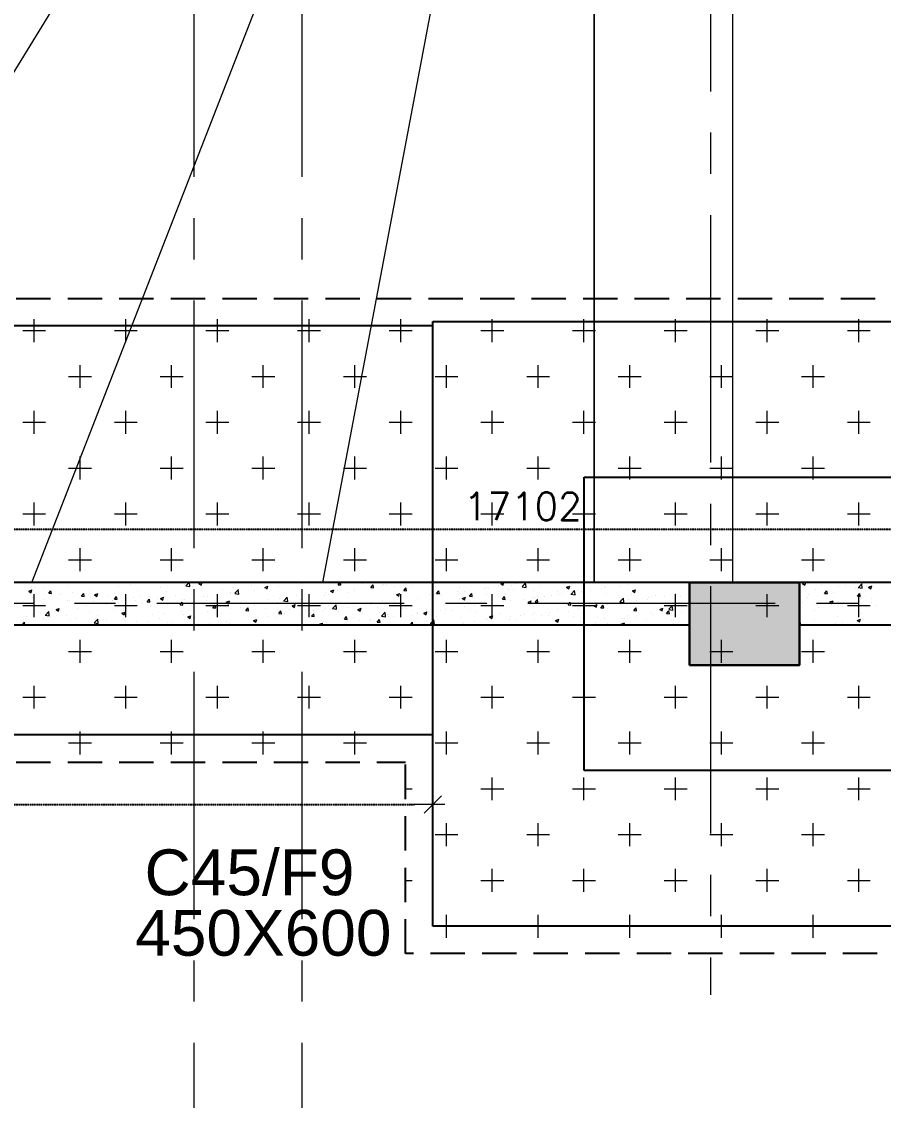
# Model space of a CAD drawing. Header units: inches. Extents: x 1472972 to 1563198, y -500444 to -382436.
# Drawn here: x 1494244 to 1498947, y -431950 to -426063 of the extents above; entities that cross this region are included whole.
import ezdxf

# ---------------------------------------------------------------- set-up
doc = ezdxf.new("R2010")
doc.units = ezdxf.units.IN
doc.header["$MEASUREMENT"] = 0
for name, pattern in [('( Hidden )', [0.375, 0.25, -0.125]), ('CONTINOUS', [0]), ('DOT', [0.25, 0, -0.25]), ('HIDDEN', [0.375, 0.25, -0.125]), ('SKY CITY 100MT BASEMENT AND HP COLUMN GRID$0$CENTER2', [1.125, 0.75, -0.125, 0.125, -0.125])]:
    doc.linetypes.add(name, pattern=pattern)
for name, color, linetype, lineweight in [('HATCH', 7, 'Continuous', 18), ('R C C  HATCH', 8, 'Continuous', 18), ('RAMP', 8, 'Continuous', 9), ('SKY CITY 100MT BASEMENT AND HP COLUMN GRID$0$cen-line', 8, 'SKY CITY 100MT BASEMENT AND HP COLUMN GRID$0$CENTER2', 0)]:
    doc.layers.add(name, color=color, linetype=linetype, lineweight=lineweight)
for name, color, linetype in [('S- COL. UP TO BAS', 6, 'Continuous'), ('S-COL. UP TO BAS. HATCH', 6, 'Continuous'), ('S-COLUMN NO', 7, 'Continuous'), ('S-COLUMN SIZE', 12, 'Continuous'), ('S-DIAPHRAGM WALL', 1, 'Continuous'), ('S-FOOTING', 4, 'Continuous'), ('S-PCC', 7, 'HIDDEN'), ('S-RCC WALL', 6, 'Continuous')]:
    doc.layers.add(name, color=color, linetype=linetype)
doc.styles.add('ARIAL', font='arial.ttf')
doc.styles.add('Roman', font='romans')

# ---------------------------------------------------------------- blocks, each defined once
blk = doc.blocks.new('_Oblique')
at = {"color": 0, "linetype": 'ByBlock', "lineweight": -2}
blk.add_line((-0.5, -0.5), (0.5, 0.5), dxfattribs=at)
blk = doc.blocks.new('VAIS-2020.')
at = {"linetype": 'Continuous', "lineweight": 18, "ltscale": 750}
for p, q in [((0, -0.659), (0, 0.659)), ((0.659, 0), (-1.318, 0))]:
    blk.add_line(p, q, dxfattribs=at)
at = {"linetype": 'Continuous', "lineweight": 18, "ltscale": 750, "xscale": 0.9322988575902479, "yscale": 0.9322988575902479, "zscale": 0.9322988575902479, "rotation": 180}
blk.add_blockref('_Oblique', (0, 0), dxfattribs=at)

msp = doc.modelspace()

# ---------------------------------------------------------------- hatches: boundary and pattern name
at = {"layer": 'RAMP'}
h = msp.add_hatch(dxfattribs=at)
h.set_pattern_fill('ANSI31', color=8, scale=7500, angle=45)
edge = h.paths.add_edge_path()
edge.add_line((1497367.8, -429124.4), (1505554.9, -429124.4))
edge.add_line((1505554.9, -429124.4), (1505554.9, -423024.4))
edge.add_line((1505554.9, -423024.4), (1497887.9, -423024.4))
edge.add_arc((1497862.9, -420909.5), 2115.1, 256.4614, 270.67584, ccw=False)
edge.add_line((1497367.8, -422965.8), (1497367.8, -429124.4))
at = {"layer": 'S-COL. UP TO BAS. HATCH'}
h = msp.add_hatch(color=6, dxfattribs=at)
h.dxf.hatch_style = 1
h.paths.add_polyline_path([(1497887.9, -429574.4), (1497887.9, -429124.4), (1498487.9, -429124.4), (1498487.9, -429574.4)])
at = {"layer": 'S-DIAPHRAGM WALL', "true_color": 0x828282}
h = msp.add_hatch(color=8, dxfattribs=at)
h.dxf.hatch_style = 1
h.paths.add_polyline_path([(1476764.5, -386180.6), (1477769.1, -460913.6), (1517028.6, -460913.6), (1517028.6, -420907.7), (1519026.1, -420907.7), (1519026.1, -386180.6)], flags=16)
h.paths.add_polyline_path([(1476156.4, -385580.6), (1477177.1, -461513.6), (1517628.6, -461513.6), (1517628.6, -421507.7), (1519626.1, -421507.7), (1519626.1, -385580.6)])

# ---------------------------------------------------------------- linework, layer by layer
at = {"layer": 'HATCH', "color": 8, "linetype": 'Continuous'}
for p, q in [((1494312.5, -427812.5), (1494312.5, -427687.5)), ((1494812.5, -427812.5), (1494812.5, -427687.5)), ((1495312.5, -427812.5), (1495312.5, -427687.5)), ((1495812.5, -427812.5), (1495812.5, -427687.5)), ((1496312.5, -427812.5), (1496312.5, -427687.5)), ((1496812.5, -427812.5), (1496812.5, -427687.5)), ((1497312.5, -427812.5), (1497312.5, -427687.5)), ((1497812.5, -427812.5), (1497812.5, -427687.5)), ((1498312.5, -427812.5), (1498312.5, -427687.5)), ((1498812.5, -427812.5), (1498812.5, -427687.5)), ((1494250, -427750), (1494375, -427750)), ((1494750, -427750), (1494875, -427750)), ((1495250, -427750), (1495375, -427750)), ((1495750, -427750), (1495875, -427750)), ((1496250, -427750), (1496375, -427750)), ((1496750, -427750), (1496875, -427750)), ((1497250, -427750), (1497375, -427750)), ((1497750, -427750), (1497875, -427750)), ((1498250, -427750), (1498375, -427750)), ((1498750, -427750), (1498875, -427750)), ((1494562.5, -428062.5), (1494562.5, -427937.5)), ((1495062.5, -428062.5), (1495062.5, -427937.5)), ((1495562.5, -428062.5), (1495562.5, -427937.5)), ((1496062.5, -428062.5), (1496062.5, -427937.5)), ((1496562.5, -428062.5), (1496562.5, -427937.5)), ((1497062.5, -428062.5), (1497062.5, -427937.5)), ((1497562.5, -428062.5), (1497562.5, -427937.5)), ((1498062.5, -428062.5), (1498062.5, -427937.5)), ((1498562.5, -428062.5), (1498562.5, -427937.5)), ((1494500, -428000), (1494625, -428000)), ((1495000, -428000), (1495125, -428000)), ((1495500, -428000), (1495625, -428000)), ((1496000, -428000), (1496125, -428000)), ((1496500, -428000), (1496625, -428000)), ((1497000, -428000), (1497125, -428000)), ((1497500, -428000), (1497625, -428000)), ((1498000, -428000), (1498125, -428000)), ((1498500, -428000), (1498625, -428000)), ((1494312.5, -428312.5), (1494312.5, -428187.5)), ((1494812.5, -428312.5), (1494812.5, -428187.5)), ((1495312.5, -428312.5), (1495312.5, -428187.5)), ((1495812.5, -428312.5), (1495812.5, -428187.5)), ((1496312.5, -428312.5), (1496312.5, -428187.5)), ((1496812.5, -428312.5), (1496812.5, -428187.5)), ((1497312.5, -428312.5), (1497312.5, -428187.5)), ((1497812.5, -428312.5), (1497812.5, -428187.5)), ((1498312.5, -428312.5), (1498312.5, -428187.5)), ((1498812.5, -428312.5), (1498812.5, -428187.5)), ((1494250, -428250), (1494375, -428250)), ((1494750, -428250), (1494875, -428250)), ((1495250, -428250), (1495375, -428250)), ((1495750, -428250), (1495875, -428250)), ((1496250, -428250), (1496375, -428250)), ((1496750, -428250), (1496875, -428250)), ((1497250, -428250), (1497375, -428250)), ((1497750, -428250), (1497875, -428250)), ((1498250, -428250), (1498375, -428250)), ((1498750, -428250), (1498875, -428250)), ((1494562.5, -428562.5), (1494562.5, -428437.5)), ((1495062.5, -428562.5), (1495062.5, -428437.5)), ((1495562.5, -428562.5), (1495562.5, -428437.5)), ((1496062.5, -428562.5), (1496062.5, -428437.5)), ((1496562.5, -428562.5), (1496562.5, -428437.5)), ((1497062.5, -428562.5), (1497062.5, -428437.5)), ((1497562.5, -428562.5), (1497562.5, -428437.5)), ((1498062.5, -428562.5), (1498062.5, -428437.5)), ((1498562.5, -428562.5), (1498562.5, -428437.5)), ((1494500, -428500), (1494625, -428500)), ((1495000, -428500), (1495125, -428500)), ((1495500, -428500), (1495625, -428500)), ((1496000, -428500), (1496125, -428500)), ((1496500, -428500), (1496625, -428500)), ((1497000, -428500), (1497125, -428500)), ((1497500, -428500), (1497625, -428500)), ((1498000, -428500), (1498125, -428500)), ((1498500, -428500), (1498625, -428500)), ((1494312.5, -428812.5), (1494312.5, -428687.5)), ((1494812.5, -428812.5), (1494812.5, -428687.5)), ((1495312.5, -428812.5), (1495312.5, -428687.5)), ((1495812.5, -428812.5), (1495812.5, -428687.5)), ((1496312.5, -428812.5), (1496312.5, -428687.5)), ((1496812.5, -428812.5), (1496812.5, -428687.5)), ((1497312.5, -428812.5), (1497312.5, -428687.5)), ((1497812.5, -428812.5), (1497812.5, -428687.5)), ((1498312.5, -428812.5), (1498312.5, -428687.5)), ((1498812.5, -428812.5), (1498812.5, -428687.5)), ((1494250, -428750), (1494375, -428750)), ((1494750, -428750), (1494875, -428750)), ((1495250, -428750), (1495375, -428750)), ((1495750, -428750), (1495875, -428750)), ((1496250, -428750), (1496375, -428750)), ((1496750, -428750), (1496875, -428750)), ((1497250, -428750), (1497375, -428750)), ((1497750, -428750), (1497875, -428750)), ((1498250, -428750), (1498375, -428750)), ((1498750, -428750), (1498875, -428750)), ((1494562.5, -429062.5), (1494562.5, -428937.5)), ((1495062.5, -429062.5), (1495062.5, -428937.5)), ((1495562.5, -429062.5), (1495562.5, -428937.5)), ((1496062.5, -429062.5), (1496062.5, -428937.5)), ((1496562.5, -429062.5), (1496562.5, -428937.5)), ((1497062.5, -429062.5), (1497062.5, -428937.5)), ((1497562.5, -429062.5), (1497562.5, -428937.5)), ((1498062.5, -429062.5), (1498062.5, -428937.5)), ((1498562.5, -429062.5), (1498562.5, -428937.5)), ((1494500, -429000), (1494625, -429000)), ((1495000, -429000), (1495125, -429000)), ((1495500, -429000), (1495625, -429000)), ((1496000, -429000), (1496125, -429000)), ((1496500, -429000), (1496625, -429000)), ((1497000, -429000), (1497125, -429000)), ((1497500, -429000), (1497625, -429000)), ((1498000, -429000), (1498125, -429000)), ((1498500, -429000), (1498625, -429000)), ((1494312.5, -429312.5), (1494312.5, -429187.5)), ((1494812.5, -429312.5), (1494812.5, -429187.5)), ((1495312.5, -429312.5), (1495312.5, -429187.5)), ((1495812.5, -429312.5), (1495812.5, -429187.5)), ((1496312.5, -429312.5), (1496312.5, -429187.5)), ((1496812.5, -429312.5), (1496812.5, -429187.5)), ((1497312.5, -429312.5), (1497312.5, -429187.5)), ((1497812.5, -429312.5), (1497812.5, -429187.5)), ((1498312.5, -429312.5), (1498312.5, -429187.5)), ((1498812.5, -429312.5), (1498812.5, -429187.5)), ((1494250, -429250), (1494375, -429250)), ((1494750, -429250), (1494875, -429250)), ((1495250, -429250), (1495375, -429250)), ((1495750, -429250), (1495875, -429250)), ((1496250, -429250), (1496375, -429250)), ((1496750, -429250), (1496875, -429250)), ((1497250, -429250), (1497375, -429250)), ((1497750, -429250), (1497875, -429250)), ((1498250, -429250), (1498375, -429250)), ((1498750, -429250), (1498875, -429250)), ((1494562.5, -429562.5), (1494562.5, -429437.5)), ((1495062.5, -429562.5), (1495062.5, -429437.5)), ((1495562.5, -429562.5), (1495562.5, -429437.5)), ((1496062.5, -429562.5), (1496062.5, -429437.5)), ((1496562.5, -429562.5), (1496562.5, -429437.5)), ((1497062.5, -429562.5), (1497062.5, -429437.5)), ((1497562.5, -429562.5), (1497562.5, -429437.5)), ((1498062.5, -429562.5), (1498062.5, -429437.5)), ((1498562.5, -429562.5), (1498562.5, -429437.5)), ((1494500, -429500), (1494625, -429500)), ((1495000, -429500), (1495125, -429500)), ((1495500, -429500), (1495625, -429500)), ((1496000, -429500), (1496125, -429500)), ((1496500, -429500), (1496625, -429500)), ((1497000, -429500), (1497125, -429500)), ((1497500, -429500), (1497625, -429500)), ((1498000, -429500), (1498125, -429500)), ((1498500, -429500), (1498625, -429500)), ((1494312.5, -429812.5), (1494312.5, -429687.5)), ((1494812.5, -429812.5), (1494812.5, -429687.5)), ((1495312.5, -429812.5), (1495312.5, -429687.5)), ((1495812.5, -429812.5), (1495812.5, -429687.5)), ((1496312.5, -429812.5), (1496312.5, -429687.5)), ((1496812.5, -429812.5), (1496812.5, -429687.5)), ((1497312.5, -429812.5), (1497312.5, -429687.5)), ((1497812.5, -429812.5), (1497812.5, -429687.5)), ((1498312.5, -429812.5), (1498312.5, -429687.5)), ((1498812.5, -429812.5), (1498812.5, -429687.5)), ((1494250, -429750), (1494375, -429750)), ((1494750, -429750), (1494875, -429750)), ((1495250, -429750), (1495375, -429750)), ((1495750, -429750), (1495875, -429750)), ((1496250, -429750), (1496375, -429750)), ((1496750, -429750), (1496875, -429750)), ((1497250, -429750), (1497375, -429750)), ((1497750, -429750), (1497875, -429750)), ((1498250, -429750), (1498375, -429750)), ((1498750, -429750), (1498875, -429750)), ((1494562.5, -430062.5), (1494562.5, -429937.5)), ((1495062.5, -430062.5), (1495062.5, -429937.5)), ((1495562.5, -430062.5), (1495562.5, -429937.5)), ((1496062.5, -430062.5), (1496062.5, -429937.5)), ((1496562.5, -430062.5), (1496562.5, -429937.5)), ((1497062.5, -430062.5), (1497062.5, -429937.5)), ((1497562.5, -430062.5), (1497562.5, -429937.5)), ((1498062.5, -430062.5), (1498062.5, -429937.5)), ((1498562.5, -430062.5), (1498562.5, -429937.5)), ((1494500, -430000), (1494625, -430000)), ((1495000, -430000), (1495125, -430000)), ((1495500, -430000), (1495625, -430000)), ((1496000, -430000), (1496125, -430000)), ((1496500, -430000), (1496625, -430000)), ((1497000, -430000), (1497125, -430000)), ((1497500, -430000), (1497625, -430000)), ((1498000, -430000), (1498125, -430000)), ((1498500, -430000), (1498625, -430000)), ((1496812.5, -430312.5), (1496812.5, -430187.5)), ((1497312.5, -430312.5), (1497312.5, -430187.5)), ((1497812.5, -430312.5), (1497812.5, -430187.5)), ((1498312.5, -430312.5), (1498312.5, -430187.5)), ((1498812.5, -430312.5), (1498812.5, -430187.5)), ((1496337.9, -430250), (1496375, -430250)), ((1496750, -430250), (1496875, -430250)), ((1497250, -430250), (1497375, -430250)), ((1497750, -430250), (1497875, -430250)), ((1498250, -430250), (1498375, -430250)), ((1498750, -430250), (1498875, -430250)), ((1496562.5, -430562.5), (1496562.5, -430437.5)), ((1497062.5, -430562.5), (1497062.5, -430437.5)), ((1497562.5, -430562.5), (1497562.5, -430437.5)), ((1498062.5, -430562.5), (1498062.5, -430437.5)), ((1498562.5, -430562.5), (1498562.5, -430437.5)), ((1496500, -430500), (1496625, -430500)), ((1497000, -430500), (1497125, -430500)), ((1497500, -430500), (1497625, -430500)), ((1498000, -430500), (1498125, -430500)), ((1498500, -430500), (1498625, -430500)), ((1496812.5, -430812.5), (1496812.5, -430687.5)), ((1497312.5, -430812.5), (1497312.5, -430687.5)), ((1497812.5, -430812.5), (1497812.5, -430687.5)), ((1498312.5, -430812.5), (1498312.5, -430687.5)), ((1498812.5, -430812.5), (1498812.5, -430687.5)), ((1496337.9, -430750), (1496375, -430750)), ((1496750, -430750), (1496875, -430750)), ((1497250, -430750), (1497375, -430750)), ((1497750, -430750), (1497875, -430750)), ((1498250, -430750), (1498375, -430750)), ((1498750, -430750), (1498875, -430750)), ((1496562.5, -431062.5), (1496562.5, -430937.5)), ((1497062.5, -431062.5), (1497062.5, -430937.5)), ((1497562.5, -431062.5), (1497562.5, -430937.5)), ((1498062.5, -431062.5), (1498062.5, -430937.5)), ((1498562.5, -431062.5), (1498562.5, -430937.5)), ((1496500, -431000), (1496625, -431000)), ((1497000, -431000), (1497125, -431000)), ((1497500, -431000), (1497625, -431000)), ((1498000, -431000), (1498125, -431000)), ((1498500, -431000), (1498625, -431000))]:
    msp.add_line(p, q, dxfattribs=at)
at = {"layer": 'R C C  HATCH', "linetype": 'Continuous'}
for p, q in [((1494314.2, -429149.3), (1494314.2, -429149.3)), ((1494496.1, -429138.3), (1494496.1, -429138.3)), ((1494774.2, -429144.9), (1494774.2, -429144.9)), ((1494836.8, -429136.7), (1494836.8, -429136.7)), ((1495003.8, -429153.2), (1495003.8, -429153.2)), ((1495133.7, -429134.4), (1495133.7, -429134.4)), ((1495140.1, -429142.4), (1495162.3, -429145.8)), ((1495140.7, -429141.7), (1495157.3, -429124.4)), ((1495162.3, -429145.8), (1495159.8, -429124.4)), ((1495178.7, -429148.3), (1495178.7, -429148.3)), ((1495211.3, -429130.8), (1495228, -429124.4)), ((1495211.3, -429130.8), (1495223.8, -429139.2)), ((1495223.8, -429139.2), (1495228.7, -429124.4)), ((1495401.4, -429152.3), (1495401.4, -429152.3)), ((1495496.1, -429139.8), (1495496.1, -429139.8)), ((1495530.2, -429153.2), (1495530.2, -429153.2)), ((1495570.6, -429150.8), (1495588.1, -429144.1)), ((1495570.6, -429150.8), (1495583.1, -429159.2)), ((1495583, -429159.2), (1495588.1, -429144.1)), ((1495643.5, -429147.7), (1495643.5, -429147.7)), ((1495676, -429128.1), (1495676, -429128.1)), ((1495769.8, -429131.7), (1495769.8, -429131.7)), ((1495970.7, -429136.3), (1495980.7, -429124.4)), ((1495970.7, -429136.3), (1495985.6, -429137.6)), ((1495985.6, -429137.6), (1495983.2, -429124.4)), ((1496102.1, -429129.4), (1496102.1, -429129.4)), ((1496150, -429152), (1496162, -429137.6)), ((1496150, -429152), (1496164.9, -429153.3)), ((1496164.9, -429153.3), (1496162, -429137.7)), ((1496208.8, -429140.5), (1496208.8, -429140.5)), ((1496218.5, -429134.7), (1496218.5, -429134.7)), ((1496235.6, -429135), (1496235.6, -429135)), ((1496281.1, -429126.4), (1496281.1, -429126.4)), ((1496281.1, -429143.8), (1496281.1, -429143.8)), ((1496329.3, -429167.7), (1496341.4, -429153.3)), ((1496344.2, -429169), (1496341.3, -429153.4)), ((1496369, -429140.7), (1496369, -429140.7)), ((1496409.4, -429126.2), (1496409.4, -429126.2)), ((1496502.5, -429146.3), (1496502.5, -429146.3)), ((1496635.9, -429152), (1496635.9, -429152)), ((1496783, -429150.3), (1496783, -429150.3)), ((1496845.6, -429142.1), (1496845.6, -429142.1)), ((1496858.5, -429130.3), (1496873.8, -429124.4)), ((1496858.5, -429130.3), (1496871, -429138.6)), ((1496871, -429138.6), (1496875.7, -429124.4)), ((1496917.1, -429141.1), (1496917.1, -429141.1)), ((1496940.3, -429129.6), (1496940.3, -429129.6)), ((1496974.6, -429147.1), (1496996.9, -429150.6)), ((1496975.3, -429146.4), (1496994.7, -429126.1)), ((1496996.8, -429150.5), (1496994.1, -429126.8)), ((1497073.3, -429139.5), (1497073.3, -429139.5)), ((1497217.8, -429150.3), (1497235.3, -429143.6)), ((1497217.8, -429150.3), (1497230.2, -429158.7)), ((1497230.2, -429158.7), (1497235.3, -429143.6)), ((1497424.8, -429144.4), (1497424.8, -429144.4)), ((1497428.4, -429153.2), (1497428.4, -429153.2)), ((1497504.8, -429145.2), (1497504.8, -429145.2)), ((1497556.8, -429135.6), (1497556.8, -429135.6)), ((1497662.7, -429124.4), (1497662.7, -429124.4)), ((1498505.7, -429129.7), (1498519.5, -429124.4)), ((1498505.7, -429129.7), (1498518.2, -429138.1)), ((1498518.1, -429138.1), (1498522.7, -429124.4)), ((1498606.8, -429137.4), (1498606.8, -429137.4)), ((1498704.1, -429145), (1498704.1, -429145)), ((1498740.2, -429143.1), (1498740.2, -429143.1)), ((1498809.1, -429151.9), (1498831.4, -429155.3)), ((1498809.8, -429151.2), (1498829.3, -429130.9)), ((1498831.4, -429155.3), (1498828.6, -429131.5)), ((1498830.4, -429129), (1498830.4, -429129)), ((1498854.4, -429147.4), (1498854.4, -429147.4)), ((1498865, -429149.7), (1498882.5, -429143)), ((1498865, -429149.7), (1498877.4, -429158.1)), ((1498873.7, -429148.7), (1498873.7, -429148.7)), ((1498877.4, -429158.1), (1498882.5, -429143)), ((1494282.7, -429171.4), (1494300.2, -429164.7)), ((1494282.7, -429171.4), (1494295.2, -429179.8)), ((1494295.1, -429179.8), (1494300.2, -429164.7)), ((1494301.2, -429207.2), (1494301.2, -429207.2)), ((1494318.5, -429183.9), (1494318.5, -429183.9)), ((1494367.8, -429155.9), (1494367.8, -429155.9)), ((1494391.5, -429183.2), (1494403.6, -429168.8)), ((1494391.5, -429183.2), (1494406.5, -429184.5)), ((1494406.5, -429184.5), (1494403.6, -429168.8)), ((1494452, -429189.5), (1494452, -429189.5)), ((1494459.1, -429186.4), (1494459.1, -429186.4)), ((1494521.7, -429178.2), (1494521.7, -429178.2)), ((1494570.8, -429198.9), (1494582.9, -429184.5)), ((1494570.8, -429198.9), (1494585.8, -429200.2)), ((1494585.8, -429200.2), (1494582.9, -429184.5)), ((1494585.4, -429195.1), (1494585.4, -429195.1)), ((1494616.4, -429165.7), (1494616.4, -429165.7)), ((1494619.4, -429205.5), (1494619.4, -429205.5)), ((1494642, -429191.4), (1494659.5, -429184.7)), ((1494642, -429191.4), (1494654.4, -429199.8)), ((1494654.4, -429199.8), (1494659.5, -429184.7)), ((1494718.9, -429200.8), (1494718.9, -429200.8)), ((1494749.2, -429186.8), (1494749.2, -429186.8)), ((1494750.2, -429214.6), (1494762.2, -429200.2)), ((1494765.1, -429215.9), (1494762.2, -429200.2)), ((1494852.3, -429206.4), (1494852.3, -429206.4)), ((1494877.6, -429169.2), (1494877.6, -429169.2)), ((1494887.1, -429198.4), (1494887.1, -429198.4)), ((1494985.8, -429212), (1494985.8, -429212)), ((1495001.3, -429211.4), (1495018.8, -429204.7)), ((1495001.3, -429211.4), (1495013.7, -429219.8)), ((1495013.7, -429219.8), (1495018.8, -429204.7)), ((1495023.6, -429202), (1495023.6, -429202)), ((1495032.9, -429173.3), (1495032.9, -429173.3)), ((1495086.2, -429193.8), (1495086.2, -429193.8)), ((1495180.9, -429181.3), (1495180.9, -429181.3)), ((1495238.6, -429203.2), (1495238.6, -429203.2)), ((1495259, -429200), (1495259, -429200)), ((1495338.8, -429160.6), (1495338.8, -429160.6)), ((1495384.4, -429178.2), (1495384.4, -429178.2)), ((1495385.3, -429184), (1495385.3, -429184)), ((1495406.9, -429183.7), (1495429.1, -429187.2)), ((1495407.5, -429183.1), (1495427, -429162.8)), ((1495429.1, -429187.2), (1495426.4, -429163.4)), ((1495515.1, -429165.3), (1495515.1, -429165.3)), ((1495650.8, -429209.4), (1495650.8, -429209.4)), ((1495674.4, -429224.4), (1495693.8, -429204.2)), ((1495695.9, -429228.6), (1495693.2, -429204.8)), ((1495745.4, -429197), (1495745.4, -429197)), ((1495896.6, -429196.2), (1495896.6, -429196.2)), ((1495903.3, -429176.2), (1495903.3, -429176.2)), ((1495917.3, -429190.6), (1495917.3, -429190.6)), ((1495929.9, -429170.8), (1495947.4, -429164.1)), ((1495929.9, -429170.8), (1495942.3, -429179.2)), ((1495942.3, -429179.2), (1495947.4, -429164.1)), ((1495965.9, -429167.9), (1495965.9, -429167.9)), ((1496024.9, -429178.6), (1496024.9, -429178.6)), ((1496060.6, -429155.5), (1496060.6, -429155.5)), ((1496063, -429165.6), (1496063, -429165.6)), ((1496151.2, -429162.6), (1496151.2, -429162.6)), ((1496289.2, -429190.9), (1496306.7, -429184.2)), ((1496289.2, -429190.9), (1496301.6, -429199.3)), ((1496301.6, -429199.3), (1496306.7, -429184.2)), ((1496329.3, -429167.7), (1496344.2, -429169)), ((1496406.4, -429209.4), (1496406.4, -429209.4)), ((1496467.9, -429191.8), (1496467.9, -429191.8)), ((1496508.6, -429183.4), (1496520.7, -429169)), ((1496508.6, -429183.4), (1496523.6, -429184.7)), ((1496523.5, -429184.7), (1496520.7, -429169)), ((1496530.5, -429183.6), (1496530.5, -429183.6)), ((1496532.6, -429193.4), (1496532.6, -429193.4)), ((1496625.1, -429171.1), (1496625.1, -429171.1)), ((1496648.5, -429210.9), (1496666, -429204.2)), ((1496648.5, -429210.9), (1496660.9, -429219.3)), ((1496660.9, -429219.3), (1496666, -429204.2)), ((1496662.5, -429174.7), (1496662.5, -429174.7)), ((1496687.9, -429199.1), (1496700, -429184.7)), ((1496687.9, -429199.1), (1496702.9, -429200.4)), ((1496702.9, -429200.4), (1496700, -429184.7)), ((1496769.4, -429157.6), (1496769.4, -429157.6)), ((1496781.7, -429189.6), (1496781.7, -429189.6)), ((1496790.9, -429157.1), (1496790.9, -429157.1)), ((1496867.2, -429214.8), (1496879.3, -429200.4)), ((1496882.2, -429216.1), (1496879.3, -429200.4)), ((1496902.9, -429163.2), (1496902.9, -429163.2)), ((1496927.5, -429164.6), (1496927.5, -429164.6)), ((1497032.4, -429207.4), (1497032.4, -429207.4)), ((1497036.3, -429168.9), (1497036.3, -429168.9)), ((1497043.9, -429205.6), (1497043.9, -429205.6)), ((1497095, -429199.2), (1497095, -429199.2)), ((1497133.2, -429194.4), (1497133.2, -429194.4)), ((1497169.8, -429174.5), (1497169.8, -429174.5)), ((1497172.3, -429188), (1497172.3, -429188)), ((1497189.7, -429186.7), (1497189.7, -429186.7)), ((1497241.4, -429188.5), (1497263.7, -429191.9)), ((1497242.1, -429187.8), (1497261.5, -429167.5)), ((1497263.7, -429191.9), (1497260.9, -429168.2)), ((1497279, -429169.4), (1497279, -429169.4)), ((1497298.6, -429172), (1497298.6, -429172)), ((1497303.2, -429180.2), (1497303.2, -429180.2)), ((1497347.6, -429165.9), (1497347.6, -429165.9)), ((1497410.2, -429157.7), (1497410.2, -429157.7)), ((1497436.7, -429185.8), (1497436.7, -429185.8)), ((1497508.9, -429229.2), (1497528.4, -429208.9)), ((1497530.5, -429233.3), (1497527.7, -429209.6)), ((1497570.1, -429191.4), (1497570.1, -429191.4)), ((1497577.1, -429170.3), (1497594.6, -429163.6)), ((1497577.1, -429170.3), (1497589.5, -429178.7)), ((1497589.5, -429178.7), (1497594.6, -429163.6)), ((1497666.1, -429206.8), (1497666.1, -429206.8)), ((1497680, -429202.8), (1497680, -429202.8)), ((1497703.6, -429197.1), (1497703.6, -429197.1)), ((1497754.2, -429202.3), (1497754.2, -429202.3)), ((1497809.9, -429184.1), (1497809.9, -429184.1)), ((1497811.9, -429181.8), (1497811.9, -429181.8)), ((1497837, -429202.7), (1497837, -429202.7)), ((1498530.5, -429205.9), (1498530.5, -429205.9)), ((1498539.2, -429188.9), (1498539.2, -429188.9)), ((1498575.8, -429162.6), (1498575.8, -429162.6)), ((1498625.7, -429183.6), (1498637.8, -429169.2)), ((1498625.7, -429183.6), (1498640.7, -429184.9)), ((1498633.9, -429176.5), (1498633.9, -429176.5)), ((1498640.6, -429184.9), (1498637.7, -429169.3)), ((1498676.3, -429180.8), (1498676.3, -429180.8)), ((1498791.8, -429155.7), (1498791.8, -429155.7)), ((1498805, -429199.3), (1498817.1, -429184.9)), ((1498805, -429199.3), (1498820, -429200.6)), ((1498820, -429200.6), (1498817.1, -429184.9)), ((1498822.1, -429155.8), (1498822.1, -429155.8)), ((1498827.4, -429212.2), (1498827.4, -429212.2)), ((1498882, -429210.7), (1498882, -429210.7)), ((1494364.7, -429239.1), (1494364.7, -429239.1)), ((1494371.2, -429217.4), (1494371.2, -429217.4)), ((1494432, -429272), (1494449.5, -429265.3)), ((1494444.4, -429280.4), (1494449.4, -429265.3)), ((1494493.1, -429221.5), (1494493.1, -429221.5)), ((1494504.7, -429223.1), (1494504.7, -429223.1)), ((1494550.6, -429264.3), (1494550.6, -429264.3)), ((1494595.5, -429248.4), (1494595.5, -429248.4)), ((1494638.1, -429228.7), (1494638.1, -429228.7)), ((1494708.5, -429243.5), (1494708.5, -429243.5)), ((1494741.3, -429223.4), (1494741.3, -429223.4)), ((1494746.2, -429270), (1494746.2, -429270)), ((1494750.2, -429214.6), (1494765.1, -429215.9)), ((1494771.1, -429235.3), (1494771.1, -429235.3)), ((1494771.6, -429234.4), (1494771.6, -429234.4)), ((1494865.7, -429222.8), (1494865.7, -429222.8)), ((1494874.5, -429252.4), (1494874.5, -429252.4)), ((1494905, -429240), (1494905, -429240)), ((1494929.5, -429230.2), (1494941.5, -429215.9)), ((1494929.5, -429230.2), (1494944.4, -429231.5)), ((1494944.4, -429231.6), (1494941.5, -429215.9)), ((1494947, -429253.3), (1494947, -429253.3)), ((1495000.8, -429236.4), (1495000.8, -429236.4)), ((1495038.5, -429245.6), (1495038.5, -429245.6)), ((1495092.8, -429228.2), (1495092.8, -429228.2)), ((1495108.8, -429245.9), (1495120.8, -429231.6)), ((1495108.8, -429245.9), (1495123.7, -429247.2)), ((1495119.2, -429217.7), (1495119.2, -429217.7)), ((1495123.7, -429247.3), (1495120.8, -429231.6)), ((1495130.6, -429217.6), (1495130.6, -429217.6)), ((1495172, -429251.3), (1495172, -429251.3)), ((1495252.7, -429223.3), (1495252.7, -429223.3)), ((1495273, -429259.2), (1495273, -429259.2)), ((1495288.1, -429261.6), (1495300.2, -429247.3)), ((1495288.1, -429261.6), (1495303, -429262.9)), ((1495303, -429262.9), (1495300.1, -429247.3)), ((1495305.4, -429256.9), (1495305.4, -429256.9)), ((1495335.6, -429250.9), (1495335.6, -429250.9)), ((1495360.6, -429231.5), (1495378.1, -429224.7)), ((1495360.6, -429231.5), (1495373, -429239.8)), ((1495373, -429239.8), (1495378.1, -429224.7)), ((1495382.2, -429267.3), (1495382.2, -429267.3)), ((1495386.2, -429229), (1495386.2, -429229)), ((1495430.3, -429238.5), (1495430.3, -429238.5)), ((1495438.9, -429262.5), (1495438.9, -429262.5)), ((1495467.4, -429277.3), (1495479.5, -429262.9)), ((1495482.3, -429278.6), (1495479.5, -429263)), ((1495479.9, -429265.7), (1495479.9, -429265.7)), ((1495512.1, -429248.5), (1495512.1, -429248.5)), ((1495519.6, -429234.6), (1495519.6, -429234.6)), ((1495572.3, -429268.2), (1495572.3, -429268.2)), ((1495588.2, -429217.7), (1495588.2, -429217.7)), ((1495625.7, -429240.6), (1495625.7, -429240.6)), ((1495640.4, -429230.9), (1495640.4, -429230.9)), ((1495653.1, -429240.2), (1495653.1, -429240.2)), ((1495673.7, -429225.1), (1495695.9, -429228.6)), ((1495719.9, -429251.5), (1495737.4, -429244.8)), ((1495719.9, -429251.5), (1495732.3, -429259.9)), ((1495732.3, -429259.9), (1495737.3, -429244.8)), ((1495766.7, -429214.9), (1495766.7, -429214.9)), ((1495771.5, -429215.6), (1495771.5, -429215.6)), ((1495786.5, -429245.9), (1495786.5, -429245.9)), ((1495900.1, -429266.5), (1495900.1, -429266.5)), ((1495920, -429251.5), (1495920, -429251.5)), ((1495940.5, -429266.5), (1495962.8, -429269.9)), ((1495941.2, -429265.8), (1495960.6, -429245.5)), ((1495962.7, -429269.9), (1495960, -429246.2)), ((1495994.8, -429254.1), (1495994.8, -429254.1)), ((1496021.9, -429261.8), (1496021.9, -429261.8)), ((1496053.4, -429257.2), (1496053.4, -429257.2)), ((1496079.1, -429271.5), (1496096.6, -429264.8)), ((1496091.6, -429279.9), (1496096.6, -429264.8)), ((1496148.2, -429245.8), (1496148.2, -429245.8)), ((1496152.7, -429233.3), (1496152.7, -429233.3)), ((1496186.9, -429262.8), (1496186.9, -429262.8)), ((1496215.3, -429225), (1496215.3, -429225)), ((1496278, -429227), (1496278, -429227)), ((1496310, -429212.6), (1496310, -429212.6)), ((1496320.3, -429268.4), (1496320.3, -429268.4)), ((1496344.3, -429264.7), (1496344.3, -429264.7)), ((1496490.1, -429239.7), (1496490.1, -429239.7)), ((1496559.4, -429269.7), (1496559.4, -429269.7)), ((1496635.9, -429214.6), (1496635.9, -429214.6)), ((1496659.5, -429257.9), (1496659.5, -429257.9)), ((1496695.8, -429269.5), (1496695.8, -429269.5)), ((1496717.3, -429248.9), (1496717.3, -429248.9)), ((1496779.8, -429240.7), (1496779.8, -429240.7)), ((1496787.8, -429240.3), (1496787.8, -429240.3)), ((1496841.6, -429244.5), (1496841.6, -429244.5)), ((1496867.2, -429214.8), (1496882.2, -429216.1)), ((1496874.5, -429228.2), (1496874.5, -429228.2)), ((1496914.1, -429224.3), (1496914.1, -429224.3)), ((1496987.4, -429219.5), (1496987.4, -429219.5)), ((1497007.8, -429230.9), (1497025.3, -429224.2)), ((1497007.8, -429230.9), (1497020.2, -429239.3)), ((1497020.2, -429239.3), (1497025.2, -429224.2)), ((1497046.6, -429230.5), (1497058.6, -429216.1)), ((1497046.6, -429230.5), (1497061.5, -429231.8)), ((1497061.5, -429231.8), (1497058.6, -429216.1)), ((1497169.3, -429271.2), (1497169.3, -429271.2)), ((1497225.9, -429246.1), (1497237.9, -429231.8)), ((1497225.9, -429246.1), (1497240.8, -429247.4)), ((1497240.8, -429247.5), (1497237.9, -429231.8)), ((1497281.8, -429264.5), (1497281.8, -429264.5)), ((1497295.5, -429255.2), (1497295.5, -429255.2)), ((1497344.4, -429256.3), (1497344.4, -429256.3)), ((1497367, -429250.9), (1497384.5, -429244.2)), ((1497367, -429250.9), (1497379.5, -429259.3)), ((1497374.5, -429256.9), (1497374.5, -429256.9)), ((1497379.5, -429259.3), (1497384.5, -429244.2)), ((1497405.2, -429261.8), (1497417.2, -429247.5)), ((1497405.2, -429261.8), (1497420.1, -429263.1)), ((1497420.1, -429263.2), (1497417.2, -429247.5)), ((1497425.4, -429236.4), (1497425.4, -429236.4)), ((1497439.1, -429243.8), (1497439.1, -429243.8)), ((1497508.2, -429229.9), (1497530.5, -429233.3)), ((1497520.3, -429231.9), (1497520.3, -429231.9)), ((1497553.7, -429218.8), (1497553.7, -429218.8)), ((1497584.5, -429277.5), (1497596.6, -429263.2)), ((1497599.4, -429278.8), (1497596.5, -429263.2)), ((1497597, -429223), (1497597, -429223)), ((1497659.5, -429214.8), (1497659.5, -429214.8)), ((1497726.3, -429271), (1497743.8, -429264.2)), ((1497726.3, -429271), (1497738.8, -429279.3)), ((1497738.7, -429279.3), (1497743.8, -429264.2)), ((1497775, -429271.2), (1497797.3, -429274.7)), ((1497775.7, -429270.6), (1497795.2, -429250.3)), ((1497797.3, -429274.7), (1497794.5, -429250.9)), ((1497806.8, -429267.3), (1497806.8, -429267.3)), ((1498504.3, -429230.9), (1498504.3, -429230.9)), ((1498572.7, -429245.8), (1498572.7, -429245.8)), ((1498590.4, -429260.7), (1498590.4, -429260.7)), ((1498637.8, -429236.5), (1498637.8, -429236.5)), ((1498654.9, -429230.4), (1498672.4, -429223.7)), ((1498654.9, -429230.4), (1498667.4, -429238.8)), ((1498667.4, -429238.8), (1498672.4, -429223.7)), ((1498701.1, -429228.2), (1498701.1, -429228.2)), ((1498726, -429254.3), (1498726, -429254.3)), ((1498736.2, -429235.7), (1498736.2, -429235.7)), ((1498771.2, -429242.2), (1498771.2, -429242.2)), ((1498788.6, -429246), (1498788.6, -429246)), ((1498883.3, -429233.6), (1498883.3, -429233.6)), ((1498904.7, -429247.8), (1498904.7, -429247.8)), ((1494268.8, -429310.9), (1494268.8, -429310.9)), ((1494303.9, -429298.5), (1494303.9, -429298.5)), ((1494361.7, -429322.3), (1494361.7, -429322.3)), ((1494372.8, -429303.1), (1494395, -429306.6)), ((1494373.4, -429302.5), (1494392.9, -429282.2)), ((1494395, -429306.6), (1494392.3, -429282.8)), ((1494393.3, -429285), (1494393.3, -429285)), ((1494402.2, -429316.6), (1494402.2, -429316.6)), ((1494432, -429272), (1494444.4, -429280.4)), ((1494449.7, -429273.4), (1494449.7, -429273.4)), ((1494455.9, -429276.8), (1494455.9, -429276.8)), ((1494490, -429304.7), (1494490, -429304.7)), ((1494509.6, -429328.3), (1494509.6, -429328.3)), ((1494535.7, -429322.2), (1494535.7, -429322.2)), ((1494616.3, -429288.7), (1494616.3, -429288.7)), ((1494640.3, -429343.8), (1494659.7, -429323.5)), ((1494655.4, -429303.3), (1494655.4, -429303.3)), ((1494661.8, -429347.9), (1494659.1, -429324.2)), ((1494669.1, -429327.8), (1494669.1, -429327.8)), ((1494791.2, -429292.1), (1494808.7, -429285.4)), ((1494791.2, -429292.1), (1494803.7, -429300.5)), ((1494800, -429321.4), (1494800, -429321.4)), ((1494801.2, -429278.3), (1494801.2, -429278.3)), ((1494803.7, -429300.5), (1494808.7, -429285.4)), ((1494957.9, -429300.6), (1494957.9, -429300.6)), ((1494997.8, -429319.6), (1494997.8, -429319.6)), ((1495020.4, -429292.4), (1495020.4, -429292.4)), ((1495115.1, -429279.9), (1495115.1, -429279.9)), ((1495127.6, -429300.9), (1495127.6, -429300.9)), ((1495150.5, -429312.1), (1495168, -429305.4)), ((1495150.5, -429312.1), (1495163, -429320.5)), ((1495162.9, -429320.5), (1495168, -429305.4)), ((1495188.3, -429315.7), (1495188.3, -429315.7)), ((1495256, -429283.3), (1495256, -429283.3)), ((1495334.1, -429290.7), (1495334.1, -429290.7)), ((1495467.4, -429277.3), (1495482.4, -429278.6)), ((1495509.8, -429332.1), (1495527.3, -429325.4)), ((1495522.2, -429340.5), (1495527.3, -429325.4)), ((1495522.4, -429316.3), (1495522.4, -429316.3)), ((1495585, -429308), (1495585, -429308)), ((1495637.4, -429314.1), (1495637.4, -429314.1)), ((1495646.7, -429293), (1495658.8, -429278.6)), ((1495646.7, -429293), (1495661.7, -429294.3)), ((1495661.7, -429294.3), (1495658.8, -429278.7)), ((1495679.7, -429295.6), (1495679.7, -429295.6)), ((1495705.8, -429273.8), (1495705.8, -429273.8)), ((1495763.7, -429298.1), (1495763.7, -429298.1)), ((1495826, -429308.7), (1495838.1, -429294.3)), ((1495826, -429308.7), (1495841, -429310)), ((1495837.6, -429274.8), (1495837.6, -429274.8)), ((1495841, -429310), (1495838.1, -429294.3)), ((1495839.2, -429279.5), (1495839.2, -429279.5)), ((1495893.5, -429279.4), (1495893.5, -429279.4)), ((1495972.7, -429285.1), (1495972.7, -429285.1)), ((1496005.4, -429324.4), (1496017.4, -429310)), ((1496005.4, -429324.4), (1496020.3, -429325.7)), ((1496020.3, -429325.7), (1496017.4, -429310)), ((1496052.7, -429314.7), (1496052.7, -429314.7)), ((1496079.1, -429271.5), (1496091.6, -429279.9)), ((1496106.1, -429290.7), (1496106.1, -429290.7)), ((1496145.1, -429329), (1496145.1, -429329)), ((1496149.5, -429323.6), (1496149.5, -429323.6)), ((1496184.7, -429340.1), (1496196.7, -429325.7)), ((1496199.6, -429341.4), (1496196.7, -429325.7)), ((1496198.5, -429289.7), (1496198.5, -429289.7)), ((1496207.3, -429307.9), (1496229.6, -429311.3)), ((1496208, -429307.2), (1496227.4, -429286.9)), ((1496229.6, -429311.3), (1496226.8, -429287.6)), ((1496239.6, -429296.4), (1496239.6, -429296.4)), ((1496244.2, -429311.2), (1496244.2, -429311.2)), ((1496275, -429310.3), (1496275, -429310.3)), ((1496373.1, -429302), (1496373.1, -429302)), ((1496402.1, -429290.4), (1496402.1, -429290.4)), ((1496403.3, -429292.7), (1496403.3, -429292.7)), ((1496404.2, -429319.6), (1496404.2, -429319.6)), ((1496438.4, -429291.5), (1496455.9, -429284.8)), ((1496438.4, -429291.5), (1496450.9, -429299.9)), ((1496450.8, -429299.9), (1496455.9, -429284.8)), ((1496453.8, -429274.1), (1496453.8, -429274.1)), ((1496464.7, -429282.2), (1496464.7, -429282.2)), ((1496474.8, -429348.6), (1496494.3, -429328.3)), ((1496496.4, -429352.7), (1496493.6, -429328.9)), ((1496506.5, -429307.7), (1496506.5, -429307.7)), ((1496529.6, -429276.7), (1496529.6, -429276.7)), ((1496550, -429294.5), (1496550, -429294.5)), ((1496587.3, -429279.7), (1496587.3, -429279.7)), ((1496640, -429313.3), (1496640, -429313.3)), ((1496720.7, -429285.4), (1496720.7, -429285.4)), ((1496773.4, -429318.9), (1496773.4, -429318.9)), ((1496784.8, -429323.5), (1496784.8, -429323.5)), ((1496797.7, -429311.5), (1496815.2, -429304.8)), ((1496797.7, -429311.5), (1496810.1, -429319.9)), ((1496808.8, -429326.8), (1496808.8, -429326.8)), ((1496810.1, -429319.9), (1496815.2, -429304.8)), ((1496854.2, -429291), (1496854.2, -429291)), ((1496906.9, -429324.6), (1496906.9, -429324.6)), ((1496911.1, -429307.5), (1496911.1, -429307.5)), ((1496966.6, -429306), (1496966.6, -429306)), ((1496987.6, -429296.6), (1496987.6, -429296.6)), ((1497029.2, -429297.8), (1497029.2, -429297.8)), ((1497040.3, -429330.2), (1497040.3, -429330.2)), ((1497040.9, -429288.8), (1497040.9, -429288.8)), ((1497082.9, -429307), (1497082.9, -429307)), ((1497121.1, -429302.3), (1497121.1, -429302.3)), ((1497123.9, -429285.3), (1497123.9, -429285.3)), ((1497157, -429331.6), (1497174.5, -429324.9)), ((1497169.4, -429340), (1497174.5, -429324.9)), ((1497228.7, -429281.9), (1497228.7, -429281.9)), ((1497254.5, -429307.9), (1497254.5, -429307.9)), ((1497388, -429313.5), (1497388, -429313.5)), ((1497422.3, -429319.7), (1497422.3, -429319.7)), ((1497521.4, -429319.2), (1497521.4, -429319.2)), ((1497531.2, -429321.6), (1497531.2, -429321.6)), ((1497550.7, -429302.1), (1497550.7, -429302.1)), ((1497584.5, -429277.5), (1497599.5, -429278.8)), ((1497593.8, -429313.4), (1497593.8, -429313.4)), ((1497654.9, -429324.8), (1497654.9, -429324.8)), ((1497677, -429286), (1497677, -429286)), ((1497688.5, -429300.9), (1497688.5, -429300.9)), ((1497763.8, -429293.2), (1497775.9, -429278.8)), ((1497763.8, -429293.2), (1497778.8, -429294.5)), ((1497778.8, -429294.5), (1497775.9, -429278.9)), ((1497846.3, -429280.1), (1497846.3, -429280.1)), ((1498568.2, -429275.1), (1498568.2, -429275.1)), ((1498569.7, -429329), (1498569.7, -429329)), ((1498698.1, -429311.4), (1498698.1, -429311.4)), ((1498804.2, -429331), (1498821.7, -429324.3)), ((1498816.6, -429339.4), (1498821.7, -429324.3)), ((1498824.3, -429295.4), (1498824.3, -429295.4)), ((1498831.7, -429323.2), (1498831.7, -429323.2)), ((1494247.8, -429354.4), (1494259, -429341.2)), ((1494261.4, -429354.4), (1494258.9, -429341.2)), ((1494363.8, -429353.4), (1494363.8, -429353.4)), ((1494639.6, -429344.5), (1494661.9, -429348)), ((1494642.7, -429342.1), (1494642.7, -429342.1)), ((1494705.3, -429333.9), (1494705.3, -429333.9)), ((1494743.1, -429353.2), (1494743.1, -429353.2)), ((1494802.6, -429333.5), (1494802.6, -429333.5)), ((1494871.5, -429335.6), (1494871.5, -429335.6)), ((1494936.1, -429339.1), (1494936.1, -429339.1)), ((1495042.5, -429340.7), (1495042.5, -429340.7)), ((1495069.5, -429344.8), (1495069.5, -429344.8)), ((1495203, -429350.4), (1495203, -429350.4)), ((1495269.8, -429349.5), (1495269.8, -429349.5)), ((1495364.5, -429337.1), (1495364.5, -429337.1)), ((1495379.2, -429350.5), (1495379.2, -429350.5)), ((1495509, -429331.7), (1495509, -429331.7)), ((1495509.8, -429332.1), (1495522.2, -429340.5)), ((1495869.1, -429352.1), (1495886.6, -429345.4)), ((1495869.1, -429352.1), (1495872.4, -429354.4)), ((1495883.6, -429354.4), (1495886.6, -429345.4)), ((1495906.9, -429339.8), (1495906.9, -429339.8)), ((1495929.1, -429352.7), (1495929.1, -429352.7)), ((1496018.9, -429345), (1496018.9, -429345)), ((1496086.9, -429331.9), (1496086.9, -429331.9)), ((1496184.7, -429340.1), (1496199.6, -429341.4)), ((1496258.4, -429344.6), (1496258.4, -429344.6)), ((1496365.1, -429354.4), (1496376, -429341.4)), ((1496378.4, -429354.4), (1496376, -429341.4)), ((1496474.1, -429349.3), (1496496.4, -429352.7)), ((1496651.5, -429347.5), (1496651.5, -429347.5)), ((1496656.4, -429341.1), (1496656.4, -429341.1)), ((1496714.1, -429339.3), (1496714.1, -429339.3)), ((1496937.1, -429332), (1496937.1, -429332)), ((1497157, -429331.6), (1497169.4, -429340)), ((1497166.2, -429354.4), (1497166.2, -429354.4)), ((1497173.8, -429335.9), (1497173.8, -429335.9)), ((1497292.5, -429338.4), (1497292.5, -429338.4)), ((1497307.2, -429341.5), (1497307.2, -429341.5)), ((1497373.3, -429342.4), (1497373.3, -429342.4)), ((1497440.7, -429347.1), (1497440.7, -429347.1)), ((1497516.3, -429351.6), (1497533.8, -429344.9)), ((1497516.3, -429351.6), (1497520.4, -429354.4)), ((1497530.6, -429354.4), (1497533.8, -429344.9)), ((1497574.2, -429352.8), (1497574.2, -429352.8)), ((1497788.4, -429330.5), (1497788.4, -429330.5)), ((1497801.5, -429331), (1497801.5, -429331)), ((1497803.8, -429350.5), (1497803.8, -429350.5)), ((1498487.9, -429347.9), (1498493.1, -429341.6)), ((1498495.5, -429354.4), (1498493.1, -429341.6)), ((1498660.3, -429352.9), (1498660.3, -429352.9)), ((1498685.9, -429348.2), (1498685.9, -429348.2)), ((1498722.9, -429344.6), (1498722.9, -429344.6)), ((1498804.2, -429331), (1498816.6, -429339.4)), ((1498817.5, -429332.2), (1498817.5, -429332.2))]:
    msp.add_line(p, q, dxfattribs=at)
at = {"layer": 'RAMP'}
for p, q in [((1496531.1, -422552.6), (1492485, -429124.4)), ((1494300.1, -429124.4), (1496788.5, -422731.3)), ((1497069.4, -422870.1), (1495884.9, -429124.4))]:
    msp.add_line(p, q, dxfattribs=at)
at = {"layer": 'RAMP', "color": 8}
msp.add_lwpolyline([(1488657.9, -429124.4), (1497367.8, -429124.4), (1497367.8, -422965.8, -0.136643), (1496376.2, -422413.9, -0.200446), (1495747.9, -420909.5), (1488657.9, -420909.5), (1488657.9, -429124.4)], format="xyb", dxfattribs=at)
msp.add_lwpolyline([(1497367.8, -429124.4), (1505529.9, -429125.2), (1505529.9, -423024.4), (1497887.9, -423024.4, -0.062102), (1497367.8, -422965.8)], format="xyb", close=True, dxfattribs=at)
at = {"layer": 'S- COL. UP TO BAS', "lineweight": 30}
msp.add_lwpolyline([(1497887.9, -429574.4), (1497887.9, -429124.4), (1498487.9, -429124.4), (1498487.9, -429574.4)], close=True, dxfattribs=at)
at = {"layer": 'S-FOOTING'}
for p, q in [((1496487.9, -427724.4), (1490407.9, -427724.4)), ((1490407.9, -429954.4), (1496487.9, -429954.4))]:
    msp.add_line(p, q, dxfattribs=at)
at = {"layer": 'S-FOOTING', "linetype": 'CONTINOUS'}
for p, q in [((1496487.9, -430999.4), (1496487.9, -427699.4)), ((1496487.9, -427699.4), (1499887.9, -427699.4)), ((1497312.9, -430149.4), (1497312.9, -428549.4)), ((1497312.9, -428549.4), (1499062.9, -428549.4)), ((1499062.9, -430149.4), (1497312.9, -430149.4)), ((1499887.9, -430999.4), (1496487.9, -430999.4))]:
    msp.add_line(p, q, dxfattribs=at)
at = {"layer": 'S-PCC', "linetype": '( Hidden )', "ltscale": 750}
for p, q in [((1490557.9, -427574.4), (1503179.9, -427574.4)), ((1490557.9, -430104.4), (1496337.9, -430104.4)), ((1496337.9, -431149.4), (1496337.9, -430104.4)), ((1500037.9, -431149.4), (1496337.9, -431149.4))]:
    msp.add_line(p, q, dxfattribs=at)
at = {"layer": 'S-PCC'}
for p, q in [((1488527.9, -428833.8), (1505429.9, -428833.8)), ((1490507.9, -430335.6), (1496387.9, -430335.6))]:
    msp.add_line(p, q, dxfattribs=at)
at = {"layer": 'S-PCC', "color": 8, "linetype": 'DOT'}
msp.add_line((1496487.9, -430335.4), (1496487.9, -430335.6), dxfattribs=at)
at = {"layer": 'S-RCC WALL'}
for p, q in [((1497887.9, -429124.4), (1488807.9, -429124.4)), ((1497887.9, -429124.4), (1488807.9, -429124.4)), ((1497887.9, -429354.4), (1497887.9, -429124.4)), ((1497887.9, -429354.4), (1497887.9, -429124.4)), ((1504954.9, -429124.4), (1498487.9, -429124.4)), ((1498487.9, -429124.4), (1498487.9, -429354.4)), ((1504954.9, -429124.4), (1498487.9, -429124.4)), ((1498487.9, -429124.4), (1498487.9, -429354.4)), ((1488807.9, -429354.4), (1497887.9, -429354.4)), ((1488807.9, -429354.4), (1497887.9, -429354.4)), ((1498487.9, -429354.4), (1504954.9, -429354.4)), ((1498487.9, -429354.4), (1504954.9, -429354.4))]:
    msp.add_line(p, q, dxfattribs=at)
at = {"layer": 'SKY CITY 100MT BASEMENT AND HP COLUMN GRID$0$cen-line', "color": 8, "ltscale": 1800}
for p, q in [((1495184.4, -383036.2), (1495184.4, -462083.8)), ((1495772.9, -383036.2), (1495772.9, -462083.8)), ((1498002.9, -416994.6), (1498002.9, -431374.4)), ((1520631.8, -429239.4), (1473571.7, -429239.4))]:
    msp.add_line(p, q, dxfattribs=at)

# ---------------------------------------------------------------- block references
at = {"layer": 'S-PCC', "xscale": 100, "yscale": 100, "zscale": 100}
msp.add_blockref('VAIS-2020.', (1496487.9, -430335.6), dxfattribs=at)

# ---------------------------------------------------------------- texts
at = {"layer": 'S-COLUMN NO', "linetype": 'CONTINOUS', "style": 'ARIAL'}
msp.add_text('C45/F9', height=250, dxfattribs=at).set_placement((1494914.7, -430830.7))
at = {"layer": 'S-COLUMN SIZE', "linetype": 'CONTINOUS', "style": 'ARIAL'}
msp.add_text('450X600', height=250, dxfattribs=at).set_placement((1494863.8, -431160.6))
at = {"layer": 'S-PCC', "color": 7, "insert": (1496978.9, -428708.8), "char_height": 150, "attachment_point": 5, "style": 'Roman'}
msp.add_mtext('17102', dxfattribs=at)

doc.saveas('drawing.dxf')
